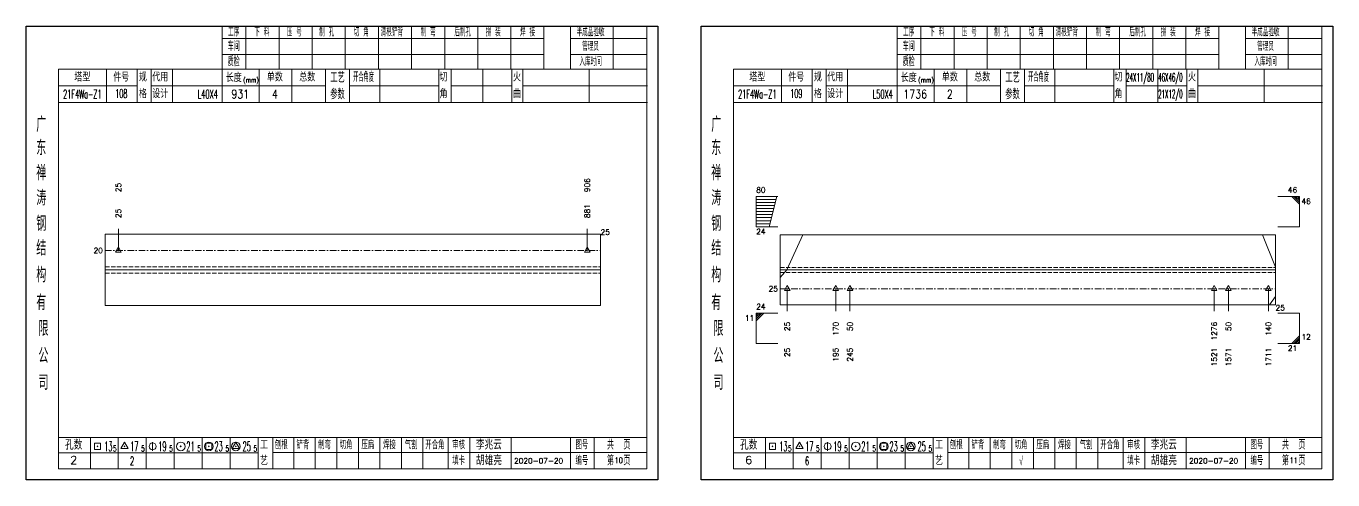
# Model space of a CAD drawing. Extents: x 1310 to 15542, y -76 to 8381.
# Drawn here: x 4326 to 4930, y 5794 to 6004 of the extents above; entities that cross this region are included whole.
import ezdxf
from ezdxf.enums import TextEntityAlignment as Align

# ---------------------------------------------------------------- set-up
doc = ezdxf.new("R2010")
doc.units = 0
doc.header["$MEASUREMENT"] = 0
doc.linetypes.add('一点画线', pattern=[5.2, 3, -1, 0.2, -1])
doc.linetypes.add('虚线', pattern=[2.75, 2, -0.75])
doc.layers.get('0').update_dxf_attribs({"linetype": 'CONTINUOUS', "lineweight": 25})
for name, color, linetype, lineweight in [('1', 7, 'CONTINUOUS', 25), ('4', 7, 'CONTINUOUS', 25), ('5', 7, 'CONTINUOUS', 25)]:
    doc.layers.add(name, color=color, linetype=linetype, lineweight=lineweight)
doc.styles.get("Standard").update_dxf_attribs({"font": 'simplex.shx', "width": 0.7, "height": 3, "bigfont": 'gbhzfs.shx'})

# ---------------------------------------------------------------- blocks, each defined once
blk = doc.blocks.new('孔17.5')
at = {"layer": '5', "color": 7, "linetype": 'Continuous', "lineweight": 13}
for p, q in [((0, 1), (-0.866, -0.5)), ((-0.1, -0.1), (0.1, 0.1)), ((0.1, -0.1), (-0.1, 0.1)), ((0.866, -0.5), (0, 1)), ((-0.866, -0.5), (0.866, -0.5))]:
    blk.add_line(p, q, dxfattribs=at)
blk = doc.blocks.new('CTJGK')
at = {"color": 6, "linetype": 'Continuous'}
for p, q in [((0, 209.97), (292.13, 209.97)), ((0, 0), (0, 209.97)), ((292.13, 209.97), (292.13, 0)), ((292.13, 0), (0, 0))]:
    blk.add_line(p, q, dxfattribs=at)

msp = doc.modelspace()

# ---------------------------------------------------------------- linework, layer by layer
at = {"color": 7, "linetype": 'Continuous', "lineweight": 13}
for p, q in [((4663.222, 5924.824), (4673.222, 5924.824)), ((4663.222, 5910.824), (4663.222, 5924.824)), ((4663.222, 5923.424), (4672.372, 5923.424)), ((4663.222, 5922.024), (4672.022, 5922.024)), ((4669.222, 5910.824), (4672.722, 5924.824)), ((4914.352, 5924.824), (4904.352, 5924.824)), ((4910.852, 5924.824), (4914.352, 5921.324)), ((4911.727, 5924.824), (4914.352, 5922.199)), ((4912.602, 5924.824), (4914.352, 5923.074)), ((4913.477, 5924.824), (4914.352, 5923.949)), ((4914.352, 5910.824), (4914.352, 5924.824)), ((4663.222, 5920.624), (4671.672, 5920.624)), ((4663.222, 5919.224), (4671.322, 5919.224)), ((4663.222, 5917.824), (4670.972, 5917.824)), ((4663.222, 5916.424), (4670.622, 5916.424)), ((4368.244, 5899.824), (4368.244, 5909.824)), ((4585.069, 5899.824), (4585.069, 5909.824)), ((4663.222, 5915.024), (4670.272, 5915.024)), ((4663.222, 5913.624), (4669.922, 5913.624)), ((4663.222, 5912.224), (4669.572, 5912.224)), ((4663.222, 5910.824), (4673.222, 5910.824)), ((4914.352, 5910.824), (4904.352, 5910.824)), ((4677.389, 5890.824), (4684.781, 5907.024)), ((4903.352, 5892.12), (4897.28, 5907.024)), ((4674.222, 5887.26), (4677.389, 5890.824)), ((4677.521, 5882.124), (4677.521, 5871.824)), ((4699.959, 5882.124), (4699.959, 5871.824)), ((4706.559, 5882.124), (4706.559, 5871.824)), ((4874.974, 5882.124), (4874.974, 5871.824)), ((4881.574, 5882.124), (4881.574, 5871.824)), ((4900.052, 5882.124), (4900.052, 5871.824)), ((4903.352, 5878.512), (4900.58, 5874.624)), ((4663.222, 5870.824), (4673.222, 5870.824)), ((4663.222, 5870.824), (4663.222, 5856.824)), ((4664.097, 5870.824), (4663.222, 5869.949)), ((4664.972, 5870.824), (4663.222, 5869.074)), ((4665.847, 5870.824), (4663.222, 5868.199)), ((4666.722, 5870.824), (4663.222, 5867.324)), ((4914.352, 5870.824), (4904.352, 5870.824)), ((4914.352, 5870.824), (4914.352, 5856.824)), ((4663.222, 5856.824), (4673.222, 5856.824)), ((4914.352, 5856.824), (4904.352, 5856.824)), ((4910.852, 5856.824), (4914.352, 5860.324)), ((4911.727, 5856.824), (4914.352, 5859.449)), ((4912.602, 5856.824), (4914.352, 5858.574)), ((4913.477, 5856.824), (4914.352, 5857.699))]:
    msp.add_line(p, q, dxfattribs=at)
at = {"color": 7, "linetype": 'Continuous', "lineweight": 18}
for p, q in [((4362.092, 5907.324), (4362.092, 5874.324)), ((4362.092, 5907.324), (4591.222, 5907.324)), ((4591.222, 5907.324), (4591.222, 5874.324)), ((4674.222, 5907.024), (4674.222, 5874.624)), ((4674.222, 5907.024), (4903.352, 5907.024)), ((4903.352, 5907.024), (4903.352, 5874.624)), ((4362.092, 5890.824), (4591.222, 5890.824)), ((4674.222, 5890.824), (4903.352, 5890.824))]:
    msp.add_line(p, q, dxfattribs=at)
at = {"color": 3, "linetype": '一点画线', "lineweight": 13}
for p, q in [((4362.092, 5899.824), (4591.222, 5899.824)), ((4674.222, 5882.124), (4903.352, 5882.124))]:
    msp.add_line(p, q, dxfattribs=at)
at = {"color": 1, "linetype": '虚线', "lineweight": 18}
for p, q in [((4362.092, 5892.324), (4591.222, 5892.324)), ((4674.222, 5892.024), (4903.352, 5892.024)), ((4362.092, 5889.324), (4591.222, 5889.324)), ((4674.222, 5889.624), (4903.352, 5889.624))]:
    msp.add_line(p, q, dxfattribs=at)
at = {"layer": '1', "color": 7, "linetype": 'Continuous', "lineweight": 18}
for p, q in [((4362.092, 5874.324), (4591.222, 5874.324)), ((4674.222, 5874.624), (4903.352, 5874.624))]:
    msp.add_line(p, q, dxfattribs=at)
at = {"layer": '4', "color": 1, "linetype": 'Continuous', "lineweight": 18}
for p, q in [((4325.592, 6003.651), (4325.592, 5793.681)), ((4617.722, 6003.651), (4325.592, 6003.651)), ((4416.222, 6003.651), (4416.222, 5983.811)), ((4427.252, 6003.651), (4427.252, 5983.791)), ((4442.562, 6003.651), (4442.562, 5983.791)), ((4457.882, 6003.651), (4457.882, 5983.791)), ((4473.192, 6003.651), (4473.192, 5983.791)), ((4488.502, 6003.651), (4488.502, 5983.791)), ((4503.812, 6003.651), (4503.812, 5983.791)), ((4519.132, 6003.651), (4519.132, 5983.791)), ((4534.442, 6003.651), (4534.442, 5983.791)), ((4549.752, 6003.651), (4549.752, 5983.791)), ((4565.062, 6003.651), (4565.062, 5983.811)), ((4565.062, 6003.651), (4565.062, 5983.791)), ((4577.342, 6003.651), (4577.342, 5983.791)), ((4597.092, 6003.651), (4597.092, 5983.791)), ((4612.672, 6003.651), (4612.672, 5983.791)), ((4617.722, 5973.851), (4617.722, 6003.651)), ((4637.722, 6003.651), (4637.722, 5793.681)), ((4929.852, 6003.651), (4637.722, 6003.651)), ((4728.352, 6003.651), (4728.352, 5983.811)), ((4739.382, 6003.651), (4739.382, 5983.791)), ((4754.692, 6003.651), (4754.692, 5983.791)), ((4770.012, 6003.651), (4770.012, 5983.791)), ((4785.322, 6003.651), (4785.322, 5983.791)), ((4800.632, 6003.651), (4800.632, 5983.791)), ((4815.942, 6003.651), (4815.942, 5983.791)), ((4831.262, 6003.651), (4831.262, 5983.791)), ((4846.572, 6003.651), (4846.572, 5983.791)), ((4861.882, 6003.651), (4861.882, 5983.791)), ((4877.192, 6003.651), (4877.192, 5983.811)), ((4877.192, 6003.651), (4877.192, 5983.791)), ((4889.472, 6003.651), (4889.472, 5983.791)), ((4909.222, 6003.651), (4909.222, 5983.791)), ((4924.802, 6003.651), (4924.802, 5983.791)), ((4929.852, 5973.851), (4929.852, 6003.651)), ((4565.062, 5997.921), (4416.222, 5997.921)), ((4612.672, 5997.921), (4577.342, 5997.921)), ((4877.192, 5997.921), (4728.352, 5997.921)), ((4924.802, 5997.921), (4889.472, 5997.921)), ((4565.062, 5990.441), (4416.222, 5990.441)), ((4612.672, 5990.441), (4577.342, 5990.441)), ((4877.192, 5990.441), (4728.352, 5990.441)), ((4924.802, 5990.441), (4889.472, 5990.441)), ((4340.602, 5983.791), (4340.602, 5798.731)), ((4612.672, 5983.791), (4340.602, 5983.791)), ((4362.722, 5983.801), (4362.722, 5968.381)), ((4376.872, 5968.381), (4376.872, 5983.791)), ((4383.372, 5968.381), (4383.372, 5983.791)), ((4393.242, 5983.791), (4393.242, 5968.381)), ((4416.222, 5983.811), (4416.222, 5968.381)), ((4433.342, 5983.791), (4433.342, 5968.381)), ((4448.392, 5983.791), (4448.392, 5968.381)), ((4464.092, 5983.791), (4464.092, 5968.381)), ((4475.152, 5983.791), (4475.152, 5968.381)), ((4489.102, 5983.791), (4489.102, 5968.381)), ((4516.402, 5983.791), (4516.402, 5968.381)), ((4522.162, 5983.791), (4522.162, 5968.381)), ((4536.782, 5983.791), (4536.782, 5968.381)), ((4550.242, 5983.791), (4550.242, 5968.381)), ((4555.232, 5983.791), (4555.232, 5968.381)), ((4585.972, 5983.791), (4585.972, 5968.381)), ((4612.672, 5798.731), (4612.672, 5983.791)), ((4652.732, 5983.791), (4652.732, 5798.731)), ((4924.802, 5983.791), (4652.732, 5983.791)), ((4674.852, 5983.801), (4674.852, 5968.381)), ((4689.002, 5968.381), (4689.002, 5983.791)), ((4695.502, 5968.381), (4695.502, 5983.791)), ((4705.372, 5983.791), (4705.372, 5968.381)), ((4728.352, 5983.811), (4728.352, 5968.381)), ((4745.472, 5983.791), (4745.472, 5968.381)), ((4760.522, 5983.791), (4760.522, 5968.381)), ((4776.222, 5983.791), (4776.222, 5968.381)), ((4787.282, 5983.791), (4787.282, 5968.381)), ((4801.232, 5983.791), (4801.232, 5968.381)), ((4828.532, 5983.791), (4828.532, 5968.381)), ((4834.292, 5983.791), (4834.292, 5968.381)), ((4848.912, 5983.791), (4848.912, 5968.381)), ((4862.372, 5983.791), (4862.372, 5968.381)), ((4867.362, 5983.791), (4867.362, 5968.381)), ((4898.102, 5983.791), (4898.102, 5968.381)), ((4924.802, 5798.731), (4924.802, 5983.791)), ((4376.872, 5976.031), (4340.602, 5976.031)), ((4464.092, 5976.081), (4383.372, 5976.081)), ((4475.152, 5976.081), (4516.402, 5976.081)), ((4522.162, 5976.081), (4550.242, 5976.081)), ((4555.232, 5976.081), (4612.852, 5976.081)), ((4617.722, 5793.681), (4617.722, 5973.851)), ((4689.002, 5976.031), (4652.732, 5976.031)), ((4776.222, 5976.081), (4695.502, 5976.081)), ((4787.282, 5976.081), (4828.532, 5976.081)), ((4834.292, 5976.081), (4862.372, 5976.081)), ((4867.362, 5976.081), (4924.982, 5976.081)), ((4929.852, 5793.681), (4929.852, 5973.851)), ((4612.852, 5968.381), (4340.602, 5968.381)), ((4924.982, 5968.381), (4652.732, 5968.381)), ((4340.602, 5813.261), (4612.672, 5813.261)), ((4355.292, 5813.261), (4355.292, 5798.731)), ((4368.222, 5798.731), (4368.222, 5813.261)), ((4381.152, 5813.261), (4381.152, 5798.731)), ((4394.072, 5798.731), (4394.072, 5813.261)), ((4407.002, 5813.261), (4407.002, 5798.731)), ((4419.932, 5798.731), (4419.932, 5813.261)), ((4432.852, 5798.731), (4432.852, 5813.261)), ((4439.722, 5798.731), (4439.722, 5813.261)), ((4449.382, 5798.731), (4449.382, 5813.261)), ((4459.322, 5798.731), (4459.322, 5813.261)), ((4469.262, 5798.731), (4469.262, 5813.261)), ((4479.212, 5798.731), (4479.212, 5813.261)), ((4489.152, 5798.731), (4489.152, 5813.261)), ((4499.092, 5798.731), (4499.092, 5813.261)), ((4509.042, 5798.731), (4509.042, 5813.261)), ((4520.682, 5798.731), (4520.682, 5813.261)), ((4530.832, 5798.731), (4530.832, 5813.261)), ((4549.892, 5798.731), (4549.892, 5813.261)), ((4577.272, 5798.731), (4577.272, 5813.261)), ((4588.232, 5798.731), (4588.232, 5813.261)), ((4652.732, 5813.261), (4924.802, 5813.261)), ((4667.422, 5813.261), (4667.422, 5798.731)), ((4680.352, 5798.731), (4680.352, 5813.261)), ((4693.282, 5813.261), (4693.282, 5798.731)), ((4706.202, 5798.731), (4706.202, 5813.261)), ((4719.132, 5813.261), (4719.132, 5798.731)), ((4732.062, 5798.731), (4732.062, 5813.261)), ((4744.982, 5798.731), (4744.982, 5813.261)), ((4751.852, 5798.731), (4751.852, 5813.261)), ((4761.512, 5798.731), (4761.512, 5813.261)), ((4771.452, 5798.731), (4771.452, 5813.261)), ((4781.392, 5798.731), (4781.392, 5813.261)), ((4791.342, 5798.731), (4791.342, 5813.261)), ((4801.282, 5798.731), (4801.282, 5813.261)), ((4811.222, 5798.731), (4811.222, 5813.261)), ((4821.172, 5798.731), (4821.172, 5813.261)), ((4832.812, 5798.731), (4832.812, 5813.261)), ((4842.962, 5798.731), (4842.962, 5813.261)), ((4862.022, 5798.731), (4862.022, 5813.261)), ((4889.402, 5798.731), (4889.402, 5813.261)), ((4900.362, 5798.731), (4900.362, 5813.261)), ((4432.852, 5806.131), (4340.602, 5806.131)), ((4439.682, 5806.291), (4612.672, 5806.291)), ((4744.982, 5806.131), (4652.732, 5806.131)), ((4751.812, 5806.291), (4924.802, 5806.291)), ((4340.602, 5798.731), (4612.672, 5798.731)), ((4652.732, 5798.731), (4924.802, 5798.731)), ((4325.592, 5793.681), (4617.722, 5793.681)), ((4637.722, 5793.681), (4929.852, 5793.681))]:
    msp.add_line(p, q, dxfattribs=at)
at = {"layer": '4', "color": 7, "linetype": 'Continuous', "lineweight": 13}
for p, q in [((4357.178, 5807.767), (4357.178, 5810.595)), ((4357.178, 5810.595), (4360.006, 5810.595)), ((4360.006, 5807.767), (4357.178, 5807.767)), ((4358.392, 5808.981), (4358.792, 5809.381)), ((4358.792, 5808.981), (4358.392, 5809.381)), ((4360.006, 5810.595), (4360.006, 5807.767)), ((4371.092, 5811.181), (4369.36, 5808.181)), ((4369.36, 5808.181), (4372.824, 5808.181)), ((4370.892, 5808.981), (4371.292, 5809.381)), ((4371.292, 5808.981), (4370.892, 5809.381)), ((4372.824, 5808.181), (4371.092, 5811.181)), ((4384.092, 5811.181), (4384.092, 5807.181)), ((4396.892, 5808.981), (4397.292, 5809.381)), ((4397.292, 5808.981), (4396.892, 5809.381)), ((4408.678, 5807.767), (4408.678, 5810.595)), ((4408.678, 5810.595), (4411.506, 5810.595)), ((4411.506, 5807.767), (4408.678, 5807.767)), ((4409.892, 5808.981), (4410.292, 5809.381)), ((4410.292, 5808.981), (4409.892, 5809.381)), ((4411.506, 5810.595), (4411.506, 5807.767)), ((4422.592, 5811.181), (4420.86, 5808.181)), ((4420.86, 5808.181), (4424.324, 5808.181)), ((4422.392, 5808.981), (4422.792, 5809.381)), ((4422.792, 5808.981), (4422.392, 5809.381)), ((4424.324, 5808.181), (4422.592, 5811.181)), ((4669.308, 5807.767), (4669.308, 5810.595)), ((4669.308, 5810.595), (4672.136, 5810.595)), ((4672.136, 5807.767), (4669.308, 5807.767)), ((4670.522, 5808.981), (4670.922, 5809.381)), ((4670.922, 5808.981), (4670.522, 5809.381)), ((4672.136, 5810.595), (4672.136, 5807.767)), ((4683.222, 5811.181), (4681.49, 5808.181)), ((4681.49, 5808.181), (4684.954, 5808.181)), ((4683.022, 5808.981), (4683.422, 5809.381)), ((4683.422, 5808.981), (4683.022, 5809.381)), ((4684.954, 5808.181), (4683.222, 5811.181)), ((4696.222, 5811.181), (4696.222, 5807.181)), ((4709.022, 5808.981), (4709.422, 5809.381)), ((4709.422, 5808.981), (4709.022, 5809.381)), ((4720.808, 5807.767), (4720.808, 5810.595)), ((4720.808, 5810.595), (4723.636, 5810.595)), ((4723.636, 5807.767), (4720.808, 5807.767)), ((4722.022, 5808.981), (4722.422, 5809.381)), ((4722.422, 5808.981), (4722.022, 5809.381)), ((4723.636, 5810.595), (4723.636, 5807.767)), ((4734.722, 5811.181), (4732.99, 5808.181)), ((4732.99, 5808.181), (4736.454, 5808.181)), ((4734.522, 5808.981), (4734.922, 5809.381)), ((4734.922, 5808.981), (4734.522, 5809.381)), ((4736.454, 5808.181), (4734.722, 5811.181))]:
    msp.add_line(p, q, dxfattribs=at)
for centre, radius in [((4384.092, 5809.181), 1.6), ((4397.092, 5809.181), 2), ((4410.092, 5809.181), 2), ((4422.592, 5809.181), 2), ((4696.222, 5809.181), 1.6), ((4709.222, 5809.181), 2), ((4722.222, 5809.181), 2), ((4734.722, 5809.181), 2)]:
    msp.add_circle(centre, radius, dxfattribs=at)

# ---------------------------------------------------------------- block references
at = {"color": 0, "linetype": 'Continuous'}
for p in [(4325.592, 5793.681), (4637.722, 5793.681)]:
    msp.add_blockref('CTJGK', p, dxfattribs=at)
at = {"color": 8, "linetype": 'Continuous', "lineweight": 9, "xscale": 1.5, "yscale": 1.5, "zscale": 1.5}
for p in [(4368.244, 5899.824), (4585.069, 5899.824)]:
    msp.add_blockref('孔17.5', p, dxfattribs=at)
at = {"layer": '1', "color": 8, "linetype": 'Continuous', "lineweight": 9, "xscale": 1.5, "yscale": 1.5, "zscale": 1.5}
for p in [(4677.521, 5882.124), (4699.959, 5882.124), (4706.559, 5882.124), (4874.974, 5882.124), (4881.574, 5882.124), (4900.052, 5882.124)]:
    msp.add_blockref('孔17.5', p, dxfattribs=at)

# ---------------------------------------------------------------- texts
at = {"color": 7, "linetype": 'Continuous', "lineweight": 13}
for s, p in [('25', (4368.244, 5926.824)), ('906', (4585.069, 5926.824))]:
    msp.add_text(s, height=2.5, rotation=90, dxfattribs=at).set_placement(p, align=Align.MIDDLE_LEFT)
for s, p in [('80', (4663.222, 5925.824)), ('24', (4663.222, 5871.824)), ('12', (4915.352, 5857.824))]:
    msp.add_text(s, height=2.5, dxfattribs=at).set_placement(p, align=Align.BOTTOM_LEFT)
msp.add_text('46', height=2.5, dxfattribs=at).set_placement((4913.352, 5925.824), align=Align.BOTTOM_RIGHT)
for s, p in [('46', (4915.352, 5923.824)), ('24', (4663.222, 5909.824))]:
    msp.add_text(s, height=2.5, dxfattribs=at).set_placement(p, align=Align.TOP_LEFT)
at = {"color": 8, "linetype": 'Continuous', "lineweight": 9}
for s, p in [('25', (4368.244, 5914.824)), ('881', (4585.069, 5914.824))]:
    msp.add_text(s, height=2.5, rotation=90, dxfattribs=at).set_placement(p, align=Align.MIDDLE_LEFT)
at = {"color": 7, "linetype": 'Continuous', "lineweight": 13}
msp.add_text('25', height=2.5, dxfattribs=at).set_placement((4591.222, 5908.324), align=Align.MIDDLE_LEFT)
for s, p in [('20', (4361.092, 5899.824)), ('25', (4673.222, 5882.124))]:
    msp.add_text(s, height=2.5, dxfattribs=at).set_placement(p, align=Align.MIDDLE_RIGHT)
for s, p in [('11', (4662.222, 5869.824)), ('21', (4913.352, 5855.824))]:
    msp.add_text(s, height=2.5, dxfattribs=at).set_placement(p, align=Align.TOP_RIGHT)
at = {"layer": '1', "color": 7, "linetype": 'Continuous', "lineweight": 13}
msp.add_text('25', height=2.5, dxfattribs=at).set_placement((4903.352, 5873.324), align=Align.MIDDLE_LEFT)
at = {"layer": '1', "color": 8, "linetype": 'Continuous', "lineweight": 9}
for s, p in [('25', (4677.521, 5866.824)), ('170', (4699.959, 5866.824)), ('50', (4706.559, 5866.824)), ('1276', (4874.974, 5866.824)), ('50', (4881.574, 5866.824)), ('140', (4900.052, 5866.824))]:
    msp.add_text(s, height=2.5, rotation=90, dxfattribs=at).set_placement(p, align=Align.MIDDLE_RIGHT)
at = {"layer": '1', "color": 7, "linetype": 'Continuous', "lineweight": 13}
for s, p in [('25', (4677.521, 5854.824)), ('195', (4699.959, 5854.824)), ('245', (4706.559, 5854.824)), ('1521', (4874.974, 5854.824)), ('1571', (4881.574, 5854.824)), ('1711', (4900.052, 5854.824))]:
    msp.add_text(s, height=2.5, rotation=90, dxfattribs=at).set_placement(p, align=Align.MIDDLE_RIGHT)
at = {"layer": '4', "color": 1, "linetype": 'Continuous', "lineweight": 25}
for s, height, width, p in [('工序', 3.7, 0.7, (4421.592, 6000.781)), ('下 料', 3.7, 0.7, (4434.592, 6000.781)), ('压 号', 3.7, 0.7, (4449.592, 6000.781)), ('制 孔', 3.7, 0.7, (4464.592, 6000.781)), ('切 角', 3.7, 0.7, (4480.592, 6000.781)), ('清根铲背 ', 3.7, 0.7, (4495.592, 6000.781)), (' 制 弯', 3.7, 0.7, (4510.592, 6000.781)), (' 后制孔', 3.7, 0.7, (4526.592, 6000.781)), ('拼 装', 3.7, 0.7, (4541.592, 6000.781)), (' 焊 接', 3.7, 0.7, (4556.592, 6000.781)), ('半成品验收', 3.7, 0.7, (4586.592, 6000.781)), ('工序', 3.7, 0.7, (4733.722, 6000.781)), ('下 料', 3.7, 0.7, (4746.722, 6000.781)), ('压 号', 3.7, 0.7, (4761.722, 6000.781)), ('制 孔', 3.7, 0.7, (4776.722, 6000.781)), ('切 角', 3.7, 0.7, (4792.722, 6000.781)), ('清根铲背 ', 3.7, 0.7, (4807.722, 6000.781)), (' 制 弯', 3.7, 0.7, (4822.722, 6000.781)), (' 后制孔', 3.7, 0.7, (4838.722, 6000.781)), ('拼 装', 3.7, 0.7, (4853.722, 6000.781)), (' 焊 接', 3.7, 0.7, (4868.722, 6000.781)), ('半成品验收', 3.7, 0.7, (4898.722, 6000.781)), ('车间', 4, 0.7, (4421.592, 5994.181)), ('管理员', 3.7, 0.7, (4586.592, 5994.181)), ('车间', 4, 0.7, (4733.722, 5994.181)), ('管理员', 3.7, 0.7, (4898.722, 5994.181)), ('质检', 4, 0.7, (4421.592, 5987.121)), ('入库时间', 3.7, 0.7, (4586.592, 5987.121)), ('质检', 4, 0.7, (4733.722, 5987.121)), ('入库时间', 3.7, 0.7, (4898.722, 5987.121)), ('工艺', 4.8, 0.7, (4469.592, 5979.941)), ('开合角度', 4, 0.6, (4481.592, 5979.941)), ('工艺', 4.8, 0.7, (4781.722, 5979.941)), ('开合角度', 4, 0.6, (4793.722, 5979.941)), ('24X11/80', 3.8, 0.4, (4840.722, 5979.941)), ('46X46/0', 3.8, 0.4, (4854.722, 5979.941)), ('(mm)', 2.24, 0.7, (4429.592, 5978.681)), ('(mm)', 2.24, 0.7, (4741.722, 5978.681)), ('21F4Wa-Z1', 4, 0.5, (4351.592, 5972.201)), ('108', 4, 0.5, (4369.592, 5972.451)), ('L40X4', 4, 0.5, (4409.592, 5972.181)), ('931', 4, 0.8, (4424.592, 5972.231)), ('4', 4, 0.8, (4440.592, 5972.231)), ('参数', 4.8, 0.7, (4469.592, 5972.231)), ('21F4Wa-Z1', 4, 0.5, (4663.722, 5972.201)), ('109', 4, 0.5, (4681.722, 5972.451)), ('L50X4', 4, 0.5, (4721.722, 5972.181)), ('1736', 4, 0.8, (4736.722, 5972.231)), ('2', 4, 0.8, (4752.722, 5972.231)), ('参数', 4.8, 0.7, (4781.722, 5972.231)), ('21X12/0', 3.8, 0.4, (4854.722, 5972.231)), ('广', 6.96, 0.7, (4332.592, 5958.151)), ('广', 6.96, 0.7, (4644.722, 5958.151)), ('东', 6.96, 0.7, (4332.592, 5947.361)), ('东', 6.96, 0.7, (4644.722, 5947.361)), ('禅', 6.96, 0.7, (4332.592, 5935.771)), ('禅', 6.96, 0.7, (4644.722, 5935.771)), ('涛', 6.96, 0.7, (4332.592, 5924.171)), ('涛', 6.96, 0.7, (4644.722, 5924.171)), ('钢', 6.96, 0.7, (4332.592, 5912.281)), ('钢', 6.96, 0.7, (4644.722, 5912.281)), ('结', 6.96, 0.7, (4332.592, 5900.971)), ('结', 6.96, 0.7, (4644.722, 5900.971)), ('构', 6.96, 0.7, (4332.592, 5888.591)), ('构', 6.96, 0.7, (4644.722, 5888.591)), ('有', 6.96, 0.7, (4332.592, 5875.781)), ('有', 6.96, 0.7, (4644.722, 5875.781)), ('限', 6.96, 0.7, (4333.592, 5863.781)), ('限', 6.96, 0.7, (4645.722, 5863.781)), ('公', 6.96, 0.7, (4333.592, 5851.241)), ('公', 6.96, 0.7, (4645.722, 5851.241)), ('司', 6.96, 0.7, (4333.592, 5838.761)), ('司', 6.96, 0.7, (4645.722, 5838.761)), ('13', 4.47, 0.5, (4363.592, 5809.181)), ('5', 2.68, 0.6, (4366.592, 5808.181)), ('17', 4.47, 0.5, (4375.592, 5809.181)), ('5', 2.68, 0.6, (4379.592, 5808.181)), ('19', 4.47, 0.5, (4388.592, 5809.181)), ('5', 2.68, 0.6, (4392.592, 5808.181)), ('21', 4.47, 0.5, (4401.592, 5809.181)), ('5', 2.68, 0.6, (4405.592, 5808.181)), ('23', 4.47, 0.5, (4414.592, 5809.181)), ('5', 2.68, 0.6, (4418.592, 5808.181)), ('25', 4.47, 0.5, (4427.592, 5809.181)), ('5', 2.68, 0.6, (4431.592, 5808.181)), ('刨根', 3.7, 0.8, (4443.592, 5809.781)), ('铲背', 3.7, 0.8, (4453.592, 5809.781)), ('制弯', 3.7, 0.8, (4463.592, 5809.781)), ('切角', 3.7, 0.8, (4473.592, 5809.781)), ('压扁', 3.7, 0.8, (4483.592, 5809.781)), ('焊接', 3.7, 0.8, (4493.592, 5809.781)), ('气割', 3.7, 0.8, (4503.592, 5809.781)), ('开合角', 3.7, 0.8, (4514.592, 5809.781)), ('审核', 3.7, 0.8, (4525.592, 5809.781)), ('图号', 3.7, 0.8, (4582.592, 5809.781)), ('共  页', 4, 0.8, (4599.592, 5809.781)), ('13', 4.47, 0.5, (4675.722, 5809.181)), ('5', 2.68, 0.6, (4678.722, 5808.181)), ('17', 4.47, 0.5, (4687.722, 5809.181)), ('5', 2.68, 0.6, (4691.722, 5808.181)), ('19', 4.47, 0.5, (4700.722, 5809.181)), ('5', 2.68, 0.6, (4704.722, 5808.181)), ('21', 4.47, 0.5, (4713.722, 5809.181)), ('5', 2.68, 0.6, (4717.722, 5808.181)), ('23', 4.47, 0.5, (4726.722, 5809.181)), ('5', 2.68, 0.6, (4730.722, 5808.181)), ('25', 4.47, 0.5, (4739.722, 5809.181)), ('5', 2.68, 0.6, (4743.722, 5808.181)), ('刨根', 3.7, 0.8, (4755.722, 5809.781)), ('铲背', 3.7, 0.8, (4765.722, 5809.781)), ('制弯', 3.7, 0.8, (4775.722, 5809.781)), ('切角', 3.7, 0.8, (4785.722, 5809.781)), ('压扁', 3.7, 0.8, (4795.722, 5809.781)), ('焊接', 3.7, 0.8, (4805.722, 5809.781)), ('气割', 3.7, 0.8, (4815.722, 5809.781)), ('开合角', 3.7, 0.8, (4826.722, 5809.781)), ('审核', 3.7, 0.8, (4837.722, 5809.781)), ('图号', 3.7, 0.8, (4894.722, 5809.781)), ('共  页', 4, 0.8, (4911.722, 5809.781)), ('2', 4, 0.5, (4374.592, 5802.431)), ('填卡', 3.7, 0.8, (4525.592, 5802.511)), ('编号', 3.7, 0.8, (4582.592, 5802.511)), ('第  页', 4, 0.8, (4599.592, 5802.511)), ('6', 4, 0.5, (4686.722, 5802.431)), ('√', 4, 0.6, (4785.722, 5802.511)), ('填卡', 3.7, 0.8, (4837.722, 5802.511)), ('编号', 3.7, 0.8, (4894.722, 5802.511)), ('第  页', 4, 0.8, (4911.722, 5802.511))]:
    msp.add_text(s, height=height, dxfattribs=dict(at, width=width)).set_placement(p, align=Align.MIDDLE_CENTER)
for s, height, p in [('单数', 3.7, (4440.592, 5979.941)), ('总数', 3.7, (4455.592, 5979.941)), ('单数', 3.7, (4752.722, 5979.941)), ('总数', 3.7, (4767.722, 5979.941)), ('塔型', 3.7, (4351.592, 5979.911)), ('件号', 3.7, (4369.592, 5979.911)), ('规', 3.7, (4379.592, 5979.941)), ('代用', 3.7, (4387.592, 5979.941)), ('长度', 3.7, (4421.592, 5979.681)), ('切', 3.7, (4518.592, 5979.941)), ('火', 3.7, (4552.592, 5979.941)), ('塔型', 3.7, (4663.722, 5979.911)), ('件号', 3.7, (4681.722, 5979.911)), ('规', 3.7, (4691.722, 5979.941)), ('代用', 3.7, (4699.722, 5979.941)), ('长度', 3.7, (4733.722, 5979.681)), ('切', 3.7, (4830.722, 5979.941)), ('火', 3.7, (4864.722, 5979.941)), ('格', 3.7, (4379.592, 5972.231)), ('设计', 3.7, (4387.592, 5972.231)), ('角', 3.7, (4518.592, 5972.231)), ('曲', 3.7, (4552.592, 5972.231)), ('格', 3.7, (4691.722, 5972.231)), ('设计', 3.7, (4699.722, 5972.231)), ('角', 3.7, (4830.722, 5972.231)), ('曲', 3.7, (4864.722, 5972.231)), ('孔数', 4, (4347.592, 5809.701)), ('工', 3.7, (4435.592, 5809.781)), ('李兆云', 4, (4539.592, 5809.781)), ('孔数', 4, (4659.722, 5809.701)), ('工', 3.7, (4747.722, 5809.781)), ('李兆云', 4, (4851.722, 5809.781)), ('2', 3.7, (4347.592, 5802.871)), ('艺', 3.7, (4435.592, 5802.431)), ('胡雄亮', 4, (4539.592, 5802.511)), ('2020-07-20', 2.5, (4562.592, 5802.511)), ('6', 3.7, (4659.722, 5802.871)), ('艺', 3.7, (4747.722, 5802.431)), ('胡雄亮', 4, (4851.722, 5802.511)), ('2020-07-20', 2.5, (4874.722, 5802.511))]:
    msp.add_text(s, height=height, dxfattribs=at).set_placement(p, align=Align.MIDDLE_CENTER)
at = {"layer": '4', "color": 6, "linetype": 'Continuous', "lineweight": 25, "width": 0.8}
for s, p in [('10', (4599.617, 5802.739)), ('11', (4911.747, 5802.739))]:
    msp.add_text(s, height=2.5, dxfattribs=at).set_placement(p, align=Align.MIDDLE_CENTER)

doc.saveas('drawing.dxf')
